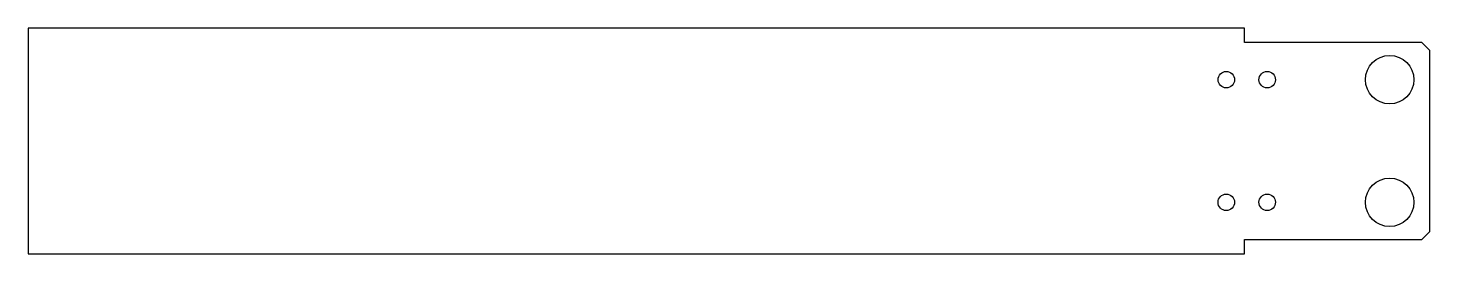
# Model space of a CAD drawing. Header units: millimetres. Extents: x 0 to 870, y -140 to 0.
import ezdxf

# ---------------------------------------------------------------- set-up
doc = ezdxf.new("R2010")
doc.units = ezdxf.units.MM

msp = doc.modelspace()

# ---------------------------------------------------------------- linework, layer by layer
at = {"color": 7, "linetype": 'Continuous', "lineweight": 25}
for p, q in [((0, 0), (0, -140)), ((755, 0), (0, 0)), ((755, -9), (755, 0)), ((865, -9), (755, -9)), ((870, -14), (865, -9)), ((870, -126), (870, -14)), ((865, -131), (870, -126)), ((755, -131), (865, -131)), ((755, -140), (755, -131)), ((0, -140), (755, -140))]:
    msp.add_line(p, q, dxfattribs=at)
for centre, radius in [((845, -32), 15), ((743.6, -32), 5.12), ((769, -32), 5.13), ((845, -108), 15), ((743.6, -108), 5.13), ((769, -108), 5.13)]:
    msp.add_circle(centre, radius, dxfattribs=at)

doc.saveas('drawing.dxf')
